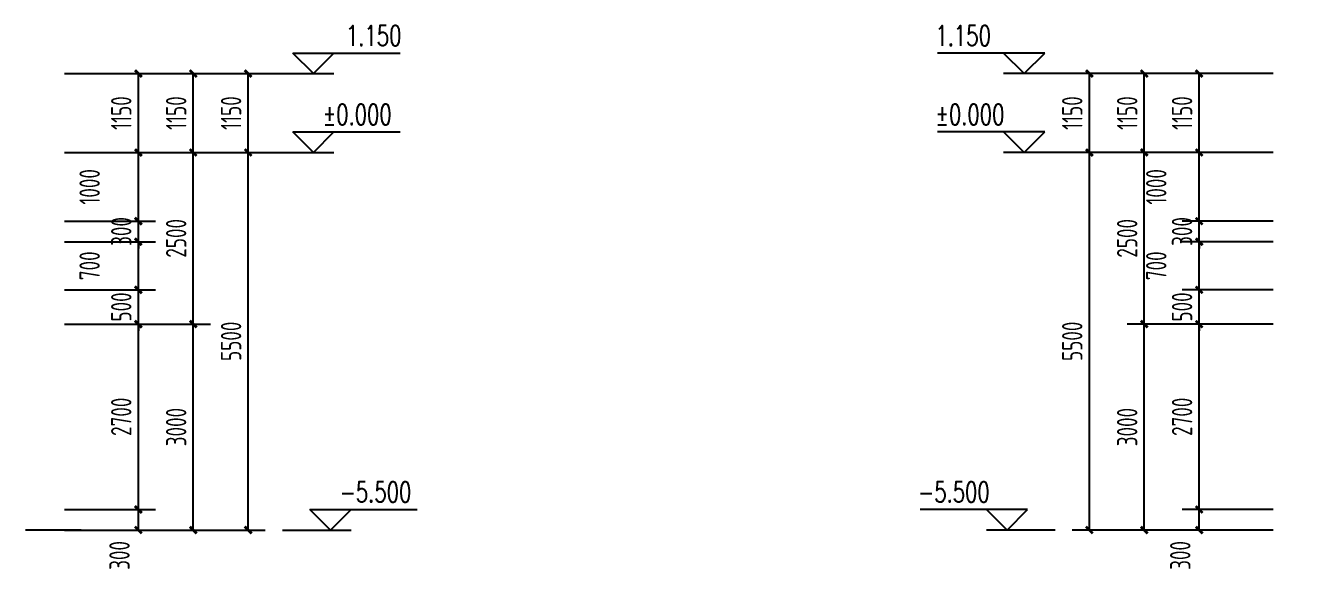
# Model space of a CAD drawing. Extents: x 72637 to 526294, y -245768 to 30884.
# Drawn here: x 507811 to 526294, y -105766 to -97705 of the extents above; entities that cross this region are included whole.
import ezdxf

# ---------------------------------------------------------------- set-up
doc = ezdxf.new("R2010")
doc.units = 0
doc.header["$LTSCALE"] = 10
doc.header["$MEASUREMENT"] = 0
for name, color, linetype in [('01-标注_尺寸', 124, 'Continuous'), ('01-标注_标高', 200, 'Continuous'), ('01-标注_轴线坐标', 132, 'Continuous'), ('02-TEXT_标注', 130, 'Continuous')]:
    doc.layers.add(name, color=color, linetype=linetype)
doc.styles.add('_TCH_DIM', font='SIMPLEX', dxfattribs={"bigfont": 'GBCBIG'})
doc.styles.add('_TCH_DIM_T3', font='ROS1', dxfattribs={"width": 0.8, "bigfont": 'JD'})
doc.dimstyles.new('_TCH_ARCH&&100', dxfattribs={"dimtxt": 297.5, "dimasz": 100, "dimexe": 250, "dimexo": 300, "dimgap": 100, "dimtad": 1, "dimdec": 0, "dimzin": 0, "dimdsep": 46, "dimtxsty": '_TCH_DIM_T3', "dimblk": 'ARCHTICK', "dimcen": 0.09, "dimclrt": 7, "dimazin": 2, "dimtfac": 1, "dimtdec": 0, "dimtix": 1, "dimtmove": 2, "dimatfit": 3, "dimfxl": 0, "dimtolj": 1, "dimtzin": 0, "dimarcsym": 0})

# ---------------------------------------------------------------- blocks, each defined once
blk = doc.blocks.new('_ArchTick')
at = {"color": 0, "linetype": 'ByBlock', "const_width": 0.4}
blk.add_lwpolyline([(-0.5, -0.5), (0.5, 0.5)], dxfattribs=at)
blk = doc.blocks.new('*D2506')
at = {"layer": '01-标注_轴线坐标', "color": 0, "lineweight": -2, "transparency": 16777216}
for p, q in [((524367, -99558), (523067, -99558)), ((523317, -105058), (523317, -99558)), ((524367, -105058), (523067, -105058))]:
    blk.add_line(p, q, dxfattribs=at)
at = {"layer": 'Defpoints', "color": 0, "transparency": 16777216}
for p in [(523317, -99558), (524667, -99558), (524667, -105058)]:
    blk.add_point(p, dxfattribs=at)
at = {"layer": '01-标注_轴线坐标', "color": 0, "lineweight": -2, "transparency": 16777216, "xscale": 100, "yscale": 100, "zscale": 100}
for p, rotation in [((523317, -99558), 90), ((523317, -105058), 270)]:
    blk.add_blockref('_ArchTick', p, dxfattribs=dict(at, rotation=rotation))
at = {"layer": '01-标注_轴线坐标', "color": 7, "transparency": 16777216, "insert": (523068, -102308), "char_height": 297.5, "attachment_point": 5, "rotation": 90, "style": '_TCH_DIM_T3'}
blk.add_mtext('\\A1;5500', dxfattribs=at)
blk = doc.blocks.new('*D2507')
at = {"layer": '01-标注_轴线坐标', "color": 0, "lineweight": -2, "transparency": 16777216}
for p, q in [((524367, -98408), (523067, -98408)), ((523317, -99558), (523317, -98408)), ((524367, -99558), (523067, -99558))]:
    blk.add_line(p, q, dxfattribs=at)
at = {"layer": 'Defpoints', "color": 0, "transparency": 16777216}
for p in [(523317, -98408), (524667, -98408), (524667, -99558)]:
    blk.add_point(p, dxfattribs=at)
at = {"layer": '01-标注_轴线坐标', "color": 0, "lineweight": -2, "transparency": 16777216, "xscale": 100, "yscale": 100, "zscale": 100}
for p, rotation in [((523317, -98408), 90), ((523317, -99558), 270)]:
    blk.add_blockref('_ArchTick', p, dxfattribs=dict(at, rotation=rotation))
at = {"layer": '01-标注_轴线坐标', "color": 7, "transparency": 16777216, "insert": (523068, -98983), "char_height": 297.5, "attachment_point": 5, "rotation": 90, "style": '_TCH_DIM_T3'}
blk.add_mtext('\\A1;1150', dxfattribs=at)
blk = doc.blocks.new('*D2508')
at = {"layer": '01-标注_轴线坐标', "color": 0, "lineweight": -2, "transparency": 16777216}
for p, q in [((525194, -102058), (523867, -102058)), ((524117, -105058), (524117, -102058)), ((525194, -105058), (523867, -105058))]:
    blk.add_line(p, q, dxfattribs=at)
at = {"layer": 'Defpoints', "color": 0, "transparency": 16777216}
for p in [(524117, -102058), (525494, -102058), (525494, -105058)]:
    blk.add_point(p, dxfattribs=at)
at = {"layer": '01-标注_轴线坐标', "color": 0, "lineweight": -2, "transparency": 16777216, "xscale": 100, "yscale": 100, "zscale": 100}
for p, rotation in [((524117, -102058), 90), ((524117, -105058), 270)]:
    blk.add_blockref('_ArchTick', p, dxfattribs=dict(at, rotation=rotation))
at = {"layer": '01-标注_轴线坐标', "color": 7, "transparency": 16777216, "insert": (523868, -103558), "char_height": 297.5, "attachment_point": 5, "rotation": 90, "style": '_TCH_DIM_T3'}
blk.add_mtext('\\A1;3000', dxfattribs=at)
blk = doc.blocks.new('*D2509')
at = {"layer": '01-标注_轴线坐标', "color": 0, "lineweight": -2, "transparency": 16777216}
for p, q in [((525194, -99558), (523867, -99558)), ((524117, -102058), (524117, -99558)), ((525194, -102058), (523867, -102058))]:
    blk.add_line(p, q, dxfattribs=at)
at = {"layer": 'Defpoints', "color": 0, "transparency": 16777216}
for p in [(524117, -99558), (525494, -99558), (525494, -102058)]:
    blk.add_point(p, dxfattribs=at)
at = {"layer": '01-标注_轴线坐标', "color": 0, "lineweight": -2, "transparency": 16777216, "xscale": 100, "yscale": 100, "zscale": 100}
for p, rotation in [((524117, -99558), 90), ((524117, -102058), 270)]:
    blk.add_blockref('_ArchTick', p, dxfattribs=dict(at, rotation=rotation))
at = {"layer": '01-标注_轴线坐标', "color": 7, "transparency": 16777216, "insert": (523868, -100808), "char_height": 297.5, "attachment_point": 5, "rotation": 90, "style": '_TCH_DIM_T3'}
blk.add_mtext('\\A1;2500', dxfattribs=at)
blk = doc.blocks.new('*D2510')
at = {"layer": '01-标注_轴线坐标', "color": 0, "lineweight": -2, "transparency": 16777216}
for p, q in [((525194, -98408), (523867, -98408)), ((524117, -99558), (524117, -98408)), ((525194, -99558), (523867, -99558))]:
    blk.add_line(p, q, dxfattribs=at)
at = {"layer": 'Defpoints', "color": 0, "transparency": 16777216}
for p in [(524117, -98408), (525494, -98408), (525494, -99558)]:
    blk.add_point(p, dxfattribs=at)
at = {"layer": '01-标注_轴线坐标', "color": 0, "lineweight": -2, "transparency": 16777216, "xscale": 100, "yscale": 100, "zscale": 100}
for p, rotation in [((524117, -98408), 90), ((524117, -99558), 270)]:
    blk.add_blockref('_ArchTick', p, dxfattribs=dict(at, rotation=rotation))
at = {"layer": '01-标注_轴线坐标', "color": 7, "transparency": 16777216, "insert": (523868, -98983), "char_height": 297.5, "attachment_point": 5, "rotation": 90, "style": '_TCH_DIM_T3'}
blk.add_mtext('\\A1;1150', dxfattribs=at)
blk = doc.blocks.new('*D2516')
at = {"layer": '01-标注_轴线坐标', "color": 0, "lineweight": -2, "transparency": 16777216}
for p, q in [((510008, -99558), (511308, -99558)), ((511058, -105058), (511058, -99558)), ((510008, -105058), (511308, -105058))]:
    blk.add_line(p, q, dxfattribs=at)
at = {"layer": 'Defpoints', "color": 0, "transparency": 16777216}
for p in [(509708, -99558), (511058, -99558), (509708, -105058)]:
    blk.add_point(p, dxfattribs=at)
at = {"layer": '01-标注_轴线坐标', "color": 0, "lineweight": -2, "transparency": 16777216, "xscale": 100, "yscale": 100, "zscale": 100}
for p, rotation in [((511058, -99558), 90), ((511058, -105058), 270)]:
    blk.add_blockref('_ArchTick', p, dxfattribs=dict(at, rotation=rotation))
at = {"layer": '01-标注_轴线坐标', "color": 7, "transparency": 16777216, "insert": (510809, -102308), "char_height": 297.5, "attachment_point": 5, "rotation": 90, "style": '_TCH_DIM_T3'}
blk.add_mtext('\\A1;5500', dxfattribs=at)
blk = doc.blocks.new('*D2517')
at = {"layer": '01-标注_轴线坐标', "color": 0, "lineweight": -2, "transparency": 16777216}
for p, q in [((510008, -98408), (511308, -98408)), ((511058, -99558), (511058, -98408)), ((510008, -99558), (511308, -99558))]:
    blk.add_line(p, q, dxfattribs=at)
at = {"layer": 'Defpoints', "color": 0, "transparency": 16777216}
for p in [(509708, -98408), (511058, -98408), (509708, -99558)]:
    blk.add_point(p, dxfattribs=at)
at = {"layer": '01-标注_轴线坐标', "color": 0, "lineweight": -2, "transparency": 16777216, "xscale": 100, "yscale": 100, "zscale": 100}
for p, rotation in [((511058, -98408), 90), ((511058, -99558), 270)]:
    blk.add_blockref('_ArchTick', p, dxfattribs=dict(at, rotation=rotation))
at = {"layer": '01-标注_轴线坐标', "color": 7, "transparency": 16777216, "insert": (510809, -98983), "char_height": 297.5, "attachment_point": 5, "rotation": 90, "style": '_TCH_DIM_T3'}
blk.add_mtext('\\A1;1150', dxfattribs=at)
blk = doc.blocks.new('*D2518')
at = {"layer": '01-标注_轴线坐标', "color": 0, "lineweight": -2, "transparency": 16777216}
for p, q in [((509181, -102058), (510508, -102058)), ((510258, -105058), (510258, -102058)), ((509181, -105058), (510508, -105058))]:
    blk.add_line(p, q, dxfattribs=at)
at = {"layer": 'Defpoints', "color": 0, "transparency": 16777216}
for p in [(508881, -102058), (510258, -102058), (508881, -105058)]:
    blk.add_point(p, dxfattribs=at)
at = {"layer": '01-标注_轴线坐标', "color": 0, "lineweight": -2, "transparency": 16777216, "xscale": 100, "yscale": 100, "zscale": 100}
for p, rotation in [((510258, -102058), 90), ((510258, -105058), 270)]:
    blk.add_blockref('_ArchTick', p, dxfattribs=dict(at, rotation=rotation))
at = {"layer": '01-标注_轴线坐标', "color": 7, "transparency": 16777216, "insert": (510009, -103558), "char_height": 297.5, "attachment_point": 5, "rotation": 90, "style": '_TCH_DIM_T3'}
blk.add_mtext('\\A1;3000', dxfattribs=at)
blk = doc.blocks.new('*D2519')
at = {"layer": '01-标注_轴线坐标', "color": 0, "lineweight": -2, "transparency": 16777216}
for p, q in [((509181, -99558), (510508, -99558)), ((510258, -102058), (510258, -99558)), ((509181, -102058), (510508, -102058))]:
    blk.add_line(p, q, dxfattribs=at)
at = {"layer": 'Defpoints', "color": 0, "transparency": 16777216}
for p in [(508881, -99558), (510258, -99558), (508881, -102058)]:
    blk.add_point(p, dxfattribs=at)
at = {"layer": '01-标注_轴线坐标', "color": 0, "lineweight": -2, "transparency": 16777216, "xscale": 100, "yscale": 100, "zscale": 100}
for p, rotation in [((510258, -99558), 90), ((510258, -102058), 270)]:
    blk.add_blockref('_ArchTick', p, dxfattribs=dict(at, rotation=rotation))
at = {"layer": '01-标注_轴线坐标', "color": 7, "transparency": 16777216, "insert": (510009, -100808), "char_height": 297.5, "attachment_point": 5, "rotation": 90, "style": '_TCH_DIM_T3'}
blk.add_mtext('\\A1;2500', dxfattribs=at)
blk = doc.blocks.new('*D2520')
at = {"layer": '01-标注_轴线坐标', "color": 0, "lineweight": -2, "transparency": 16777216}
for p, q in [((509181, -98408), (510508, -98408)), ((510258, -99558), (510258, -98408)), ((509181, -99558), (510508, -99558))]:
    blk.add_line(p, q, dxfattribs=at)
at = {"layer": 'Defpoints', "color": 0, "transparency": 16777216}
for p in [(508881, -98408), (510258, -98408), (508881, -99558)]:
    blk.add_point(p, dxfattribs=at)
at = {"layer": '01-标注_轴线坐标', "color": 0, "lineweight": -2, "transparency": 16777216, "xscale": 100, "yscale": 100, "zscale": 100}
for p, rotation in [((510258, -98408), 90), ((510258, -99558), 270)]:
    blk.add_blockref('_ArchTick', p, dxfattribs=dict(at, rotation=rotation))
at = {"layer": '01-标注_轴线坐标', "color": 7, "transparency": 16777216, "insert": (510009, -98983), "char_height": 297.5, "attachment_point": 5, "rotation": 90, "style": '_TCH_DIM_T3'}
blk.add_mtext('\\A1;1150', dxfattribs=at)
blk = doc.blocks.new('*D2529')
at = {"layer": '01-标注_尺寸', "color": 0, "lineweight": -2, "transparency": 16777216}
for p, q in [((525994, -104758), (524667, -104758)), ((524917, -105058), (524917, -104758)), ((525994, -105058), (524667, -105058))]:
    blk.add_line(p, q, dxfattribs=at)
at = {"layer": 'Defpoints', "color": 0, "transparency": 16777216}
for p in [(524917, -104758), (526294, -104758), (526294, -105058)]:
    blk.add_point(p, dxfattribs=at)
at = {"layer": '01-标注_尺寸', "color": 0, "lineweight": -2, "transparency": 16777216, "xscale": 100, "yscale": 100, "zscale": 100}
for p, rotation in [((524917, -104758), 90), ((524917, -105058), 270)]:
    blk.add_blockref('_ArchTick', p, dxfattribs=dict(at, rotation=rotation))
at = {"layer": '01-标注_尺寸', "color": 7, "transparency": 16777216, "insert": (524642, -105428), "char_height": 297.5, "attachment_point": 5, "rotation": 90, "style": '_TCH_DIM_T3'}
blk.add_mtext('\\A1;300', dxfattribs=at)
blk = doc.blocks.new('*D2530')
at = {"layer": '01-标注_尺寸', "color": 0, "lineweight": -2, "transparency": 16777216}
for p, q in [((525994, -102058), (524667, -102058)), ((524917, -104758), (524917, -102058)), ((525994, -104758), (524667, -104758))]:
    blk.add_line(p, q, dxfattribs=at)
at = {"layer": 'Defpoints', "color": 0, "transparency": 16777216}
for p in [(524917, -102058), (526294, -102058), (526294, -104758)]:
    blk.add_point(p, dxfattribs=at)
at = {"layer": '01-标注_尺寸', "color": 0, "lineweight": -2, "transparency": 16777216, "xscale": 100, "yscale": 100, "zscale": 100}
for p, rotation in [((524917, -102058), 90), ((524917, -104758), 270)]:
    blk.add_blockref('_ArchTick', p, dxfattribs=dict(at, rotation=rotation))
at = {"layer": '01-标注_尺寸', "color": 7, "transparency": 16777216, "insert": (524668, -103408), "char_height": 297.5, "attachment_point": 5, "rotation": 90, "style": '_TCH_DIM_T3'}
blk.add_mtext('\\A1;2700', dxfattribs=at)
blk = doc.blocks.new('*D2531')
at = {"layer": '01-标注_尺寸', "color": 0, "lineweight": -2, "transparency": 16777216}
for p, q in [((524917, -101558), (524917, -101458)), ((525994, -101558), (524667, -101558)), ((524917, -102058), (524917, -101558)), ((525994, -102058), (524667, -102058)), ((524917, -102058), (524917, -102158))]:
    blk.add_line(p, q, dxfattribs=at)
at = {"layer": 'Defpoints', "color": 0, "transparency": 16777216}
for p in [(524917, -101558), (526294, -101558), (526294, -102058)]:
    blk.add_point(p, dxfattribs=at)
at = {"layer": '01-标注_尺寸', "color": 0, "lineweight": -2, "transparency": 16777216, "xscale": 100, "yscale": 100, "zscale": 100}
for p, rotation in [((524917, -101558), 270), ((524917, -102058), 90)]:
    blk.add_blockref('_ArchTick', p, dxfattribs=dict(at, rotation=rotation))
at = {"layer": '01-标注_尺寸', "color": 7, "transparency": 16777216, "insert": (524668, -101808), "char_height": 297.5, "attachment_point": 5, "rotation": 90, "style": '_TCH_DIM_T3'}
blk.add_mtext('\\A1;500', dxfattribs=at)
blk = doc.blocks.new('*D2532')
at = {"layer": '01-标注_尺寸', "color": 0, "lineweight": -2, "transparency": 16777216}
for p, q in [((525994, -100858), (524667, -100858)), ((524917, -101558), (524917, -100858)), ((525994, -101558), (524667, -101558))]:
    blk.add_line(p, q, dxfattribs=at)
at = {"layer": 'Defpoints', "color": 0, "transparency": 16777216}
for p in [(524917, -100858), (526294, -100858), (526294, -101558)]:
    blk.add_point(p, dxfattribs=at)
at = {"layer": '01-标注_尺寸', "color": 0, "lineweight": -2, "transparency": 16777216, "xscale": 100, "yscale": 100, "zscale": 100}
for p, rotation in [((524917, -100858), 90), ((524917, -101558), 270)]:
    blk.add_blockref('_ArchTick', p, dxfattribs=dict(at, rotation=rotation))
at = {"layer": '01-标注_尺寸', "color": 7, "transparency": 16777216, "insert": (524292, -101208), "char_height": 297.5, "attachment_point": 5, "rotation": 90, "style": '_TCH_DIM_T3'}
blk.add_mtext('\\A1;700', dxfattribs=at)
blk = doc.blocks.new('*D2533')
at = {"layer": '01-标注_尺寸', "color": 0, "lineweight": -2, "transparency": 16777216}
for p, q in [((524917, -100558), (524917, -100458)), ((525994, -100558), (524667, -100558)), ((524917, -100858), (524917, -100558)), ((525994, -100858), (524667, -100858)), ((524917, -100858), (524917, -100958))]:
    blk.add_line(p, q, dxfattribs=at)
at = {"layer": 'Defpoints', "color": 0, "transparency": 16777216}
for p in [(524917, -100558), (526294, -100558), (526294, -100858)]:
    blk.add_point(p, dxfattribs=at)
at = {"layer": '01-标注_尺寸', "color": 0, "lineweight": -2, "transparency": 16777216, "xscale": 100, "yscale": 100, "zscale": 100}
for p, rotation in [((524917, -100558), 270), ((524917, -100858), 90)]:
    blk.add_blockref('_ArchTick', p, dxfattribs=dict(at, rotation=rotation))
at = {"layer": '01-标注_尺寸', "color": 7, "transparency": 16777216, "insert": (524668, -100708), "char_height": 297.5, "attachment_point": 5, "rotation": 90, "style": '_TCH_DIM_T3'}
blk.add_mtext('\\A1;300', dxfattribs=at)
blk = doc.blocks.new('*D2534')
at = {"layer": '01-标注_尺寸', "color": 0, "lineweight": -2, "transparency": 16777216}
for p, q in [((525994, -99558), (524667, -99558)), ((524917, -100558), (524917, -99558)), ((525994, -100558), (524667, -100558))]:
    blk.add_line(p, q, dxfattribs=at)
at = {"layer": 'Defpoints', "color": 0, "transparency": 16777216}
for p in [(524917, -99558), (526294, -99558), (526294, -100558)]:
    blk.add_point(p, dxfattribs=at)
at = {"layer": '01-标注_尺寸', "color": 0, "lineweight": -2, "transparency": 16777216, "xscale": 100, "yscale": 100, "zscale": 100}
for p, rotation in [((524917, -99558), 90), ((524917, -100558), 270)]:
    blk.add_blockref('_ArchTick', p, dxfattribs=dict(at, rotation=rotation))
at = {"layer": '01-标注_尺寸', "color": 7, "transparency": 16777216, "insert": (524292, -100058), "char_height": 297.5, "attachment_point": 5, "rotation": 90, "style": '_TCH_DIM_T3'}
blk.add_mtext('\\A1;1000', dxfattribs=at)
blk = doc.blocks.new('*D2535')
at = {"layer": '01-标注_尺寸', "color": 0, "lineweight": -2, "transparency": 16777216}
for p, q in [((525994, -98408), (524667, -98408)), ((524917, -99558), (524917, -98408)), ((525994, -99558), (524667, -99558))]:
    blk.add_line(p, q, dxfattribs=at)
at = {"layer": 'Defpoints', "color": 0, "transparency": 16777216}
for p in [(524917, -98408), (526294, -98408), (526294, -99558)]:
    blk.add_point(p, dxfattribs=at)
at = {"layer": '01-标注_尺寸', "color": 0, "lineweight": -2, "transparency": 16777216, "xscale": 100, "yscale": 100, "zscale": 100}
for p, rotation in [((524917, -98408), 90), ((524917, -99558), 270)]:
    blk.add_blockref('_ArchTick', p, dxfattribs=dict(at, rotation=rotation))
at = {"layer": '01-标注_尺寸', "color": 7, "transparency": 16777216, "insert": (524668, -98983), "char_height": 297.5, "attachment_point": 5, "rotation": 90, "style": '_TCH_DIM_T3'}
blk.add_mtext('\\A1;1150', dxfattribs=at)
blk = doc.blocks.new('*D2543')
at = {"layer": '01-标注_尺寸', "color": 0, "lineweight": -2, "transparency": 16777216}
for p, q in [((508381, -104758), (509708, -104758)), ((509458, -105058), (509458, -104758)), ((508381, -105058), (509708, -105058))]:
    blk.add_line(p, q, dxfattribs=at)
at = {"layer": 'Defpoints', "color": 0, "transparency": 16777216}
for p in [(508081, -104758), (509458, -104758), (508081, -105058)]:
    blk.add_point(p, dxfattribs=at)
at = {"layer": '01-标注_尺寸', "color": 0, "lineweight": -2, "transparency": 16777216, "xscale": 100, "yscale": 100, "zscale": 100}
for p, rotation in [((509458, -104758), 90), ((509458, -105058), 270)]:
    blk.add_blockref('_ArchTick', p, dxfattribs=dict(at, rotation=rotation))
at = {"layer": '01-标注_尺寸', "color": 7, "transparency": 16777216, "insert": (509183, -105428), "char_height": 297.5, "attachment_point": 5, "rotation": 90, "style": '_TCH_DIM_T3'}
blk.add_mtext('\\A1;300', dxfattribs=at)
blk = doc.blocks.new('*D2544')
at = {"layer": '01-标注_尺寸', "color": 0, "lineweight": -2, "transparency": 16777216}
for p, q in [((508381, -102058), (509708, -102058)), ((509458, -104758), (509458, -102058)), ((508381, -104758), (509708, -104758))]:
    blk.add_line(p, q, dxfattribs=at)
at = {"layer": 'Defpoints', "color": 0, "transparency": 16777216}
for p in [(508081, -102058), (509458, -102058), (508081, -104758)]:
    blk.add_point(p, dxfattribs=at)
at = {"layer": '01-标注_尺寸', "color": 0, "lineweight": -2, "transparency": 16777216, "xscale": 100, "yscale": 100, "zscale": 100}
for p, rotation in [((509458, -102058), 90), ((509458, -104758), 270)]:
    blk.add_blockref('_ArchTick', p, dxfattribs=dict(at, rotation=rotation))
at = {"layer": '01-标注_尺寸', "color": 7, "transparency": 16777216, "insert": (509209, -103408), "char_height": 297.5, "attachment_point": 5, "rotation": 90, "style": '_TCH_DIM_T3'}
blk.add_mtext('\\A1;2700', dxfattribs=at)
blk = doc.blocks.new('*D2545')
at = {"layer": '01-标注_尺寸', "color": 0, "lineweight": -2, "transparency": 16777216}
for p, q in [((509458, -101558), (509458, -101458)), ((508381, -101558), (509708, -101558)), ((509458, -102058), (509458, -101558)), ((508381, -102058), (509708, -102058)), ((509458, -102058), (509458, -102158))]:
    blk.add_line(p, q, dxfattribs=at)
at = {"layer": 'Defpoints', "color": 0, "transparency": 16777216}
for p in [(508081, -101558), (509458, -101558), (508081, -102058)]:
    blk.add_point(p, dxfattribs=at)
at = {"layer": '01-标注_尺寸', "color": 0, "lineweight": -2, "transparency": 16777216, "xscale": 100, "yscale": 100, "zscale": 100}
for p, rotation in [((509458, -101558), 270), ((509458, -102058), 90)]:
    blk.add_blockref('_ArchTick', p, dxfattribs=dict(at, rotation=rotation))
at = {"layer": '01-标注_尺寸', "color": 7, "transparency": 16777216, "insert": (509209, -101808), "char_height": 297.5, "attachment_point": 5, "rotation": 90, "style": '_TCH_DIM_T3'}
blk.add_mtext('\\A1;500', dxfattribs=at)
blk = doc.blocks.new('*D2546')
at = {"layer": '01-标注_尺寸', "color": 0, "lineweight": -2, "transparency": 16777216}
for p, q in [((508381, -100858), (509708, -100858)), ((509458, -101558), (509458, -100858)), ((508381, -101558), (509708, -101558))]:
    blk.add_line(p, q, dxfattribs=at)
at = {"layer": 'Defpoints', "color": 0, "transparency": 16777216}
for p in [(508081, -100858), (509458, -100858), (508081, -101558)]:
    blk.add_point(p, dxfattribs=at)
at = {"layer": '01-标注_尺寸', "color": 0, "lineweight": -2, "transparency": 16777216, "xscale": 100, "yscale": 100, "zscale": 100}
for p, rotation in [((509458, -100858), 90), ((509458, -101558), 270)]:
    blk.add_blockref('_ArchTick', p, dxfattribs=dict(at, rotation=rotation))
at = {"layer": '01-标注_尺寸', "color": 7, "transparency": 16777216, "insert": (508748, -101208), "char_height": 297.5, "attachment_point": 5, "rotation": 90, "style": '_TCH_DIM_T3'}
blk.add_mtext('\\A1;700', dxfattribs=at)
blk = doc.blocks.new('*D2547')
at = {"layer": '01-标注_尺寸', "color": 0, "lineweight": -2, "transparency": 16777216}
for p, q in [((509458, -100558), (509458, -100458)), ((508381, -100558), (509708, -100558)), ((509458, -100858), (509458, -100558)), ((508381, -100858), (509708, -100858)), ((509458, -100858), (509458, -100958))]:
    blk.add_line(p, q, dxfattribs=at)
at = {"layer": 'Defpoints', "color": 0, "transparency": 16777216}
for p in [(508081, -100558), (509458, -100558), (508081, -100858)]:
    blk.add_point(p, dxfattribs=at)
at = {"layer": '01-标注_尺寸', "color": 0, "lineweight": -2, "transparency": 16777216, "xscale": 100, "yscale": 100, "zscale": 100}
for p, rotation in [((509458, -100558), 270), ((509458, -100858), 90)]:
    blk.add_blockref('_ArchTick', p, dxfattribs=dict(at, rotation=rotation))
at = {"layer": '01-标注_尺寸', "color": 7, "transparency": 16777216, "insert": (509209, -100708), "char_height": 297.5, "attachment_point": 5, "rotation": 90, "style": '_TCH_DIM_T3'}
blk.add_mtext('\\A1;300', dxfattribs=at)
blk = doc.blocks.new('*D2548')
at = {"layer": '01-标注_尺寸', "color": 0, "lineweight": -2, "transparency": 16777216}
for p, q in [((508381, -99558), (509708, -99558)), ((509458, -100558), (509458, -99558)), ((508381, -100558), (509708, -100558))]:
    blk.add_line(p, q, dxfattribs=at)
at = {"layer": 'Defpoints', "color": 0, "transparency": 16777216}
for p in [(508081, -99558), (509458, -99558), (508081, -100558)]:
    blk.add_point(p, dxfattribs=at)
at = {"layer": '01-标注_尺寸', "color": 0, "lineweight": -2, "transparency": 16777216, "xscale": 100, "yscale": 100, "zscale": 100}
for p, rotation in [((509458, -99558), 90), ((509458, -100558), 270)]:
    blk.add_blockref('_ArchTick', p, dxfattribs=dict(at, rotation=rotation))
at = {"layer": '01-标注_尺寸', "color": 7, "transparency": 16777216, "insert": (508748, -100058), "char_height": 297.5, "attachment_point": 5, "rotation": 90, "style": '_TCH_DIM_T3'}
blk.add_mtext('\\A1;1000', dxfattribs=at)
blk = doc.blocks.new('*D2549')
at = {"layer": '01-标注_尺寸', "color": 0, "lineweight": -2, "transparency": 16777216}
for p, q in [((508381, -98408), (509708, -98408)), ((509458, -99558), (509458, -98408)), ((508381, -99558), (509708, -99558))]:
    blk.add_line(p, q, dxfattribs=at)
at = {"layer": 'Defpoints', "color": 0, "transparency": 16777216}
for p in [(508081, -98408), (509458, -98408), (508081, -99558)]:
    blk.add_point(p, dxfattribs=at)
at = {"layer": '01-标注_尺寸', "color": 0, "lineweight": -2, "transparency": 16777216, "xscale": 100, "yscale": 100, "zscale": 100}
for p, rotation in [((509458, -98408), 90), ((509458, -99558), 270)]:
    blk.add_blockref('_ArchTick', p, dxfattribs=dict(at, rotation=rotation))
at = {"layer": '01-标注_尺寸', "color": 7, "transparency": 16777216, "insert": (509209, -98983), "char_height": 297.5, "attachment_point": 5, "rotation": 90, "style": '_TCH_DIM_T3'}
blk.add_mtext('\\A1;1150', dxfattribs=at)

msp = doc.modelspace()

# ---------------------------------------------------------------- linework, layer by layer
msp.add_line((508624.7, -105058), (507811.4, -105058))
at = {"layer": '01-标注_标高'}
for p, q in [((512008, -98408), (511708, -98108)), ((511708, -98108), (513273, -98108)), ((512008, -98408), (512308, -98108)), ((522667, -98108), (521102, -98108)), ((522367, -98408), (522067, -98108)), ((522367, -98408), (522667, -98108)), ((511308, -98408), (512308, -98408)), ((523067, -98408), (522067, -98408)), ((512008, -99558), (511708, -99258)), ((511708, -99258), (513273, -99258)), ((512008, -99558), (512308, -99258)), ((522667, -99258), (521102, -99258)), ((522367, -99558), (522067, -99258)), ((522367, -99558), (522667, -99258)), ((511308, -99558), (512308, -99558)), ((523067, -99558), (522067, -99558)), ((512258, -105058), (511958, -104758)), ((511958, -104758), (513523, -104758)), ((512258, -105058), (512558, -104758)), ((522417, -104758), (520852, -104758)), ((522117, -105058), (521817, -104758)), ((522117, -105058), (522417, -104758)), ((511558, -105058), (512558, -105058)), ((522817, -105058), (521817, -105058))]:
    msp.add_line(p, q, dxfattribs=at)

# ---------------------------------------------------------------- texts
at = {"layer": '02-TEXT_标注', "style": '_TCH_DIM', "width": 0.705882}
for s, p in [('1.150', (512483, -98003)), ('1.150', (521072, -98003)), ('%%P0.000', (512143, -99153)), ('%%P0.000', (521072, -99153)), ('-5.500', (512393, -104653)), ('-5.500', (520822, -104653))]:
    msp.add_text(s, height=297.5, dxfattribs=at).set_placement(p)

# ---------------------------------------------------------------- dimensions: what is measured, and where the dimension line sits
at = {"layer": '01-标注_尺寸'}
for p1, p2, distance, picture, middle in [((508081.2, -99558), (508081.2, -98408), -1376.8, '*D2549', (509209.2, -98983)), ((526293.8, -99558), (526293.8, -98408), 1376.8, '*D2535', (524668.2, -98983)), ((508081.2, -100858), (508081.2, -100558), -1376.8, '*D2547', (509209.2, -100708)), ((526293.8, -100858), (526293.8, -100558), 1376.8, '*D2533', (524668.2, -100708)), ((508081.2, -102058), (508081.2, -101558), -1376.8, '*D2545', (509209.2, -101808)), ((526293.8, -102058), (526293.8, -101558), 1376.8, '*D2531', (524668.2, -101808)), ((508081.2, -104758), (508081.2, -102058), -1376.8, '*D2544', (509209.2, -103408)), ((526293.8, -104758), (526293.8, -102058), 1376.8, '*D2530', (524668.2, -103408))]:
    dim = msp.add_aligned_dim(p1=p1, p2=p2, distance=distance, dimstyle='_TCH_ARCH&&100', dxfattribs=at)
    dim.commit()
    dim.dimension.update_dxf_attribs({"geometry": picture, "text_midpoint": middle})
for base, p1, p2, picture, middle in [((509458, -99558), (508081.2, -100558), (508081.2, -99558), '*D2548', (508747.7, -100058)), ((524917, -99558), (526293.8, -100558), (526293.8, -99558), '*D2534', (524292, -100058)), ((509458, -100858), (508081.2, -101558), (508081.2, -100858), '*D2546', (508747.7, -101208)), ((524917, -100858), (526293.8, -101558), (526293.8, -100858), '*D2532', (524292, -101208)), ((509458, -104758), (508081.2, -105058), (508081.2, -104758), '*D2543', (509183, -105428)), ((524917, -104758), (526293.8, -105058), (526293.8, -104758), '*D2529', (524642, -105428))]:
    dim = msp.add_linear_dim(base=base, p1=p1, p2=p2, angle=90, dimstyle='_TCH_ARCH&&100', dxfattribs=at)
    dim.commit()
    dim.dimension.update_dxf_attribs({"geometry": picture, "text_midpoint": middle, "dimtype": 161})
at = {"layer": '01-标注_轴线坐标'}
for p1, p2, distance, picture, middle in [((508881.2, -99558), (508881.2, -98408), -1376.8, '*D2520', (510009.2, -98983)), ((509708, -99558), (509708, -98408), -1350, '*D2517', (510809.2, -98983)), ((524667, -99558), (524667, -98408), 1350, '*D2507', (523068.2, -98983)), ((525493.8, -99558), (525493.8, -98408), 1376.8, '*D2510', (523868.2, -98983)), ((508881.2, -102058), (508881.2, -99558), -1376.8, '*D2519', (510009.2, -100808)), ((509708, -105058), (509708, -99558), -1350, '*D2516', (510809.2, -102308)), ((524667, -105058), (524667, -99558), 1350, '*D2506', (523068.2, -102308)), ((525493.8, -102058), (525493.8, -99558), 1376.8, '*D2509', (523868.2, -100808)), ((508881.2, -105058), (508881.2, -102058), -1376.8, '*D2518', (510009.2, -103558)), ((525493.8, -105058), (525493.8, -102058), 1376.8, '*D2508', (523868.2, -103558))]:
    dim = msp.add_aligned_dim(p1=p1, p2=p2, distance=distance, dimstyle='_TCH_ARCH&&100', dxfattribs=at)
    dim.commit()
    dim.dimension.update_dxf_attribs({"geometry": picture, "text_midpoint": middle})

doc.saveas('drawing.dxf')
